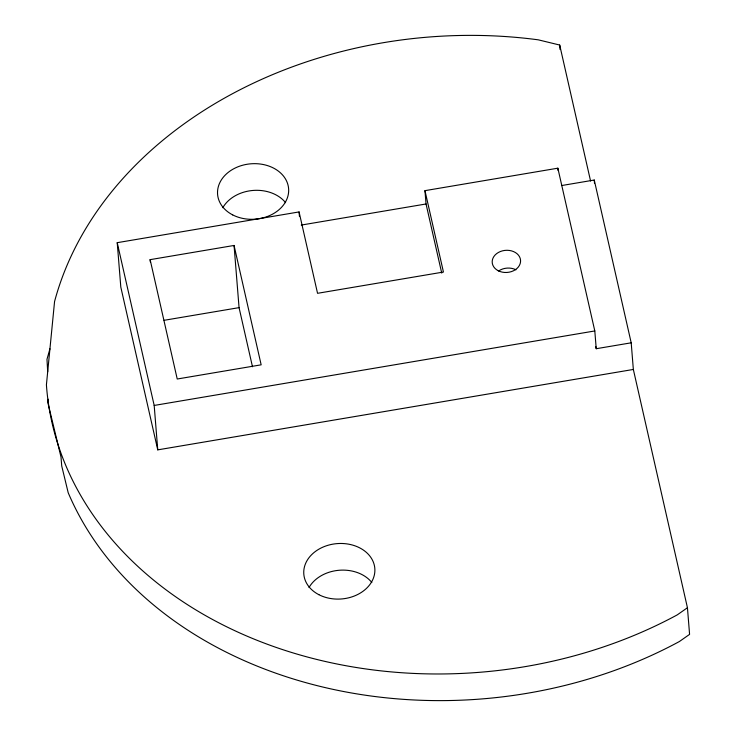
<?xml version="1.0" encoding="UTF-8"?>
<svg xmlns="http://www.w3.org/2000/svg" width="736" height="736" viewBox="0 0 736 736"><rect width="100%" height="100%" fill="white"/><g stroke="black" fill="none" stroke-linecap="round" stroke-linejoin="round"><path stroke-width="1.1" d="M48.18 399.188L47.84 402.61L61.014 457.084L61.723 465.971L68.2 492.734A408.866 318.642 -4.6 0 0 679.392 641.525L689.586 634.377L687.442 607.734L633.346 369.454L631.203 342.81L594.256 180.035L561.54 185.564M49.947 348.781L46.984 359.288L47.684 371.846M687.442 607.734L677.249 614.882A408.866 318.642 -4.6 0 1 46.414 384.845L54.565 301.539A408.866 318.642 -4.6 0 1 538.255 39.827L559.7 45.043L590.576 181.038M633.346 369.454L157.752 449.862L120.805 287.086L117.226 242.678L299.074 211.931L317.547 293.314L443.44 272.035L424.966 190.652L557.851 168.185L594.808 330.952L596.234 348.717L631.203 342.81M301.272 225.069L426.043 203.973L424.966 190.652M150.135 259.652L234.057 245.456L261.16 364.826L177.229 379.012L150.135 259.652L150.31 261.906M164.082 320.307L239.062 307.639L234.057 245.456M157.752 449.862L154.183 405.444L594.808 330.952M595.728 346.49L596.234 348.717M426.043 203.973L441.729 273.093M239.062 307.639L252.485 366.758M117.226 242.678L154.183 405.444M594.256 180.035L594.522 183.365M559.7 45.043L560.059 49.487M557.851 168.185L558.035 170.402M299.074 211.931L299.432 216.375M222.806 207.718A35.622 27.766 -4.6 0 1 253.028 190.449A35.622 27.766 -4.6 0 1 285.605 202.685M309.028 587.521A35.622 27.766 -4.6 0 1 339.25 570.253A35.622 27.766 -4.6 0 1 371.827 582.489M498.695 270.94A14.223 11.086 -4.6 0 1 515.964 269.808M318.9 594.697A35.622 27.766 -4.6 0 0 374.753 572.599A35.622 27.766 -4.6 0 0 324.282 546.563A35.622 27.766 -4.6 0 0 318.9 594.697M232.677 214.894A35.622 27.766 -4.6 0 0 288.54 192.795A35.622 27.766 -4.6 0 0 238.059 166.759A35.622 27.766 -4.6 0 0 232.677 214.894M498.235 270.738A14.223 11.086 -4.6 0 0 520.536 261.915A14.223 11.086 -4.6 0 0 500.388 251.519A14.223 11.086 -4.6 0 0 498.235 270.738"/></g></svg>
